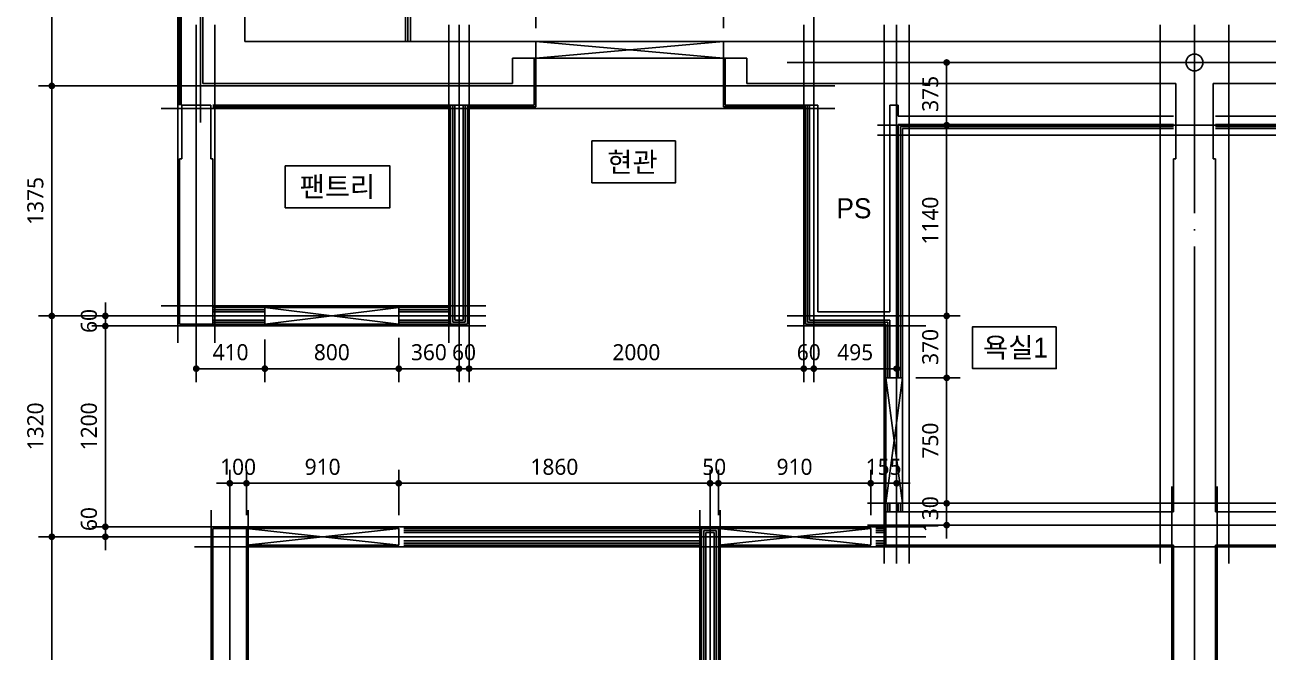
# Model space of a CAD drawing. Header units: millimetres. Extents: x 0 to 92204, y -190080 to 23760.
# Drawn here: x 64890 to 72319, y 9078 to 12827 of the extents above; entities that cross this region are included whole.
import ezdxf
from ezdxf.enums import TextEntityAlignment as Align
from ezdxf.xclip import XClip

# ---------------------------------------------------------------- set-up
doc = ezdxf.new("R2010")
doc.units = ezdxf.units.MM
doc.header["$LTSCALE"] = 100
doc.header["$XCLIPFRAME"] = 0
doc.linetypes.add('AUDIT_D_220706163347-0', pattern=[0])
doc.linetypes.add('CEN', pattern=[62, 60, -1, 0, -1])
doc.layers.get('defpoints').update_dxf_attribs({"color": 139})
for name, color, linetype in [('A-STEEL', 4, 'Continuous'), ('AA-XXXX-DIMS', 7, 'Continuous'), ('CEN_CON', 1, 'CEN'), ('CEN_WALL', 12, 'CEN'), ('CONC', 2, 'Continuous'), ('DIM', 7, 'AUDIT_D_220706163347-0'), ('MC', 135, 'Continuous'), ('ROM', 7, 'AUDIT_D_220706163347-0'), ('WAL_DRY', 7, 'Continuous'), ('실명', 3, 'AUDIT_D_220706163347-0'), ('실명박스', 7, 'AUDIT_D_220706163347-0'), ('창호-open', 4, 'Continuous')]:
    doc.layers.add(name, color=color, linetype=linetype)
doc.layers.add('Defpoint', color=135, linetype='Continuous', plot=False)
doc.styles.add('HAUD01', font='Dotum.ttf')
doc.styles.add('맑은 고딕', font='malgun.ttf')
doc.dimstyles.new('NDIM40-in', dxfattribs={"dimscale": 40, "dimtxt": 2.4, "dimasz": 1, "dimexe": 2, "dimexo": 2, "dimgap": 1.2, "dimtad": 1, "dimdec": 0, "dimrnd": 0.25, "dimzin": 0, "dimdsep": 46, "dimtxsty": '맑은 고딕', "dimblk": 'DOT', "dimcen": 5, "dimclrd": 256, "dimclre": 256, "dimclrt": 3, "dimadec": 0, "dimazin": 0, "dimtfac": 1, "dimtdec": 0, "dimtix": 1, "dimtmove": 2, "dimatfit": 1, "dimldrblk": 'DIMDOT', "dimfxl": 0, "dimtolj": 1, "dimtzin": 0, "dimarcsym": 0})

# ---------------------------------------------------------------- blocks, each defined once
blk = doc.blocks.new('U-76A(확장)')
at = {"layer": 'CEN_CON'}
for p, q in [((5940, 10335), (5940, 6442.1)), ((0, -300), (0, 7025)), ((5965, 5125), (5965, 7025)), ((2435, 6800), (0, 6800)), ((6175, 6660), (2150, 6660)), ((5765, -300), (5765, 4125)), ((0, 4035), (1955, 4035))]:
    blk.add_line(p, q, dxfattribs=at)
at = {"layer": 'CEN_WALL'}
for p, q in [((1780, 7025), (1780, 3805)), ((2275, 5125), (2275, 7025)), ((4395, 5125), (4395, 7025)), ((0, 6425), (1894, 6425)), ((2435, 5285), (1605, 5285)), ((6175, 5285), (4235, 5285)), ((2895, -300), (2895, 4125)), ((5975, 3965), (1605, 3965))]:
    blk.add_line(p, q, dxfattribs=at)
at = {"layer": 'CONC'}
for p, q in [((5925, 8775), (5925, 6675)), ((5675, 8525), (5675, 6925)), ((2815, 6925), (0, 6925)), ((2815, 6925), (2815, 6825)), ((5675, 6925), (3935, 6925)), ((3935, 6925), (3935, 6825)), ((2815, 6825), (2675, 6825)), ((2675, 6825), (2675, 6675)), ((3935, 6825), (4075, 6825)), ((4075, 6825), (4075, 6675)), ((2675, 6675), (112, 6675)), ((112, 6225), (112, 6675)), ((5925, 6675), (4075, 6675)), ((5878, 6225), (5878, 6545)), ((6052, 6545), (5878, 6545)), ((6052, 6225), (6052, 6545)), ((112, 6225), (125, 6225)), ((125, 4115), (125, 6225)), ((5865, 5235), (5865, 6225)), ((5878, 6225), (5865, 6225)), ((6065, 6225), (6052, 6225)), ((6065, 5235), (6065, 6225)), ((6065, 5235), (5865, 5235)), ((125, 4115), (1845, 4115)), ((1845, 4115), (1845, 3915)), ((5665, 1675), (5665, 4015)), ((5665, 4015), (5865, 4015)), ((5865, 1675), (5865, 4015)), ((125, 650), (125, 3915)), ((125, 3915), (1845, 3915))]:
    blk.add_line(p, q, dxfattribs=at)
at = {"layer": 'Defpoint'}
blk.add_circle((0, 6800), 50, dxfattribs=at)
at = {"layer": 'MC'}
for p, q in [((6075, 5125), (6075, 10335)), ((205, 7025), (205, 3805)), ((1705, 7025), (1705, 3805)), ((1855, 7025), (1855, 3805)), ((2335, 5125), (2335, 7025)), ((4335, 5125), (4335, 7025)), ((4455, 5125), (4455, 7025)), ((5855, 5125), (5855, 7025)), ((6175, 6525), (2150, 6525)), ((0, 6365), (1894, 6365)), ((6175, 5345), (4235, 5345)), ((2435, 5225), (1605, 5225)), ((6175, 5225), (4235, 5225)), ((135, -300), (135, 4265)), ((0, 4165), (1955, 4165)), ((2835, -300), (2835, 4125)), ((2955, -300), (2955, 4125)), ((5655, -300), (5655, 4125)), ((5875, -300), (5875, 4125)), ((5975, 4025), (1605, 4025)), ((5975, 3905), (0, 3905))]:
    blk.add_line(p, q, dxfattribs=at)
at = {"layer": 'WAL_DRY'}
for p, q in [((6055, 9665), (6055, 6545)), ((6065, 9655), (6065, 6545)), ((2805, 6545), (2805, 6825)), ((2815, 6535), (2815, 6825)), ((3935, 6535), (3935, 6825)), ((3945, 6545), (3945, 6825)), ((1770, 6545), (1770, 6480)), ((1820, 6545), (1770, 6545)), ((1820, 6545), (1820, 5310)), ((2250, 5310), (2250, 6545)), ((2325, 6545), (2250, 6545)), ((2300, 5260), (2300, 6545)), ((2312.5, 5247.5), (2312.5, 6545)), ((2325, 5235), (2325, 6545)), ((2805, 6545), (2325, 6545)), ((5865, 6545), (3945, 6545)), ((4345, 5235), (4345, 6545)), ((4357.5, 5247.5), (4357.5, 6545)), ((4370, 5260), (4370, 6545)), ((4420, 5260), (4420, 6545)), ((4432.5, 5247.5), (4432.5, 6545)), ((4445, 5235), (4445, 6545)), ((125, 6480), (1770, 6480)), ((2815, 6535), (2325, 6535)), ((4345, 6535), (3935, 6535)), ((5865, 6535), (4445, 6535)), ((125, 6430), (1770, 6430)), ((125, 6417.5), (1757.5, 6417.5)), ((125, 6405), (1745, 6405)), ((1745, 6405), (1745, 4915)), ((1757.5, 6417.5), (1757.5, 4915)), ((1770, 6430), (1770, 4915)), ((2250, 5310), (1820, 5310)), ((4755, 5335), (4445, 5335)), ((4755, 5322.5), (4445, 5322.5)), ((4755, 5310), (4445, 5310)), ((5865, 5335), (5555, 5335)), ((5865, 5322.5), (5555, 5322.5)), ((5865, 5310), (5555, 5310)), ((1820, 5260), (1820, 4915)), ((2300, 5260), (1820, 5260)), ((1832.5, 5247.5), (1832.5, 4915)), ((2312.5, 5247.5), (1832.5, 5247.5)), ((1845, 5235), (1845, 4915)), ((2325, 5235), (1845, 5235)), ((4445, 5235), (4345, 5235)), ((4432.5, 5247.5), (4357.5, 5247.5)), ((4420, 5260), (4370, 5260)), ((4755, 5260), (4445, 5260)), ((4755, 5247.5), (4445, 5247.5)), ((4755, 5235), (4445, 5235)), ((5865, 5260), (5555, 5260)), ((5865, 5247.5), (5555, 5247.5)), ((5865, 5235), (5555, 5235)), ((1745, 4165), (1745, 4115)), ((1757.5, 4165), (1757.5, 4115)), ((1770, 4165), (1770, 4115)), ((1820, 4165), (1820, 4115)), ((1832.5, 4165), (1832.5, 4115)), ((1845, 4165), (1845, 4115)), ((1905, 4015), (1845, 4015)), ((2845, 380), (2845, 4015)), ((2945, 4015), (2845, 4015)), ((4725, 4015), (2945, 4015)), ((2945, 380), (2945, 4015)), ((1905, 4002.5), (1845, 4002.5)), ((1905, 3990), (1845, 3990)), ((1905, 3940), (1845, 3940)), ((2857.5, 380), (2857.5, 4002.5)), ((2932.5, 4002.5), (2857.5, 4002.5)), ((2870, 380), (2870, 3990)), ((2920, 3990), (2870, 3990)), ((2920, 380), (2920, 3990)), ((2932.5, 380), (2932.5, 4002.5)), ((4725, 4002.5), (2945, 4002.5)), ((4725, 3990), (2945, 3990)), ((4725, 3940), (2945, 3940)), ((1905, 3927.5), (1845, 3927.5)), ((1905, 3915), (1845, 3915)), ((4725, 3927.5), (2945, 3927.5)), ((4725, 3915), (2945, 3915))]:
    blk.add_line(p, q, dxfattribs=at)
blk = doc.blocks.new('U-76A(확장)1')
at = {"layer": 'CEN_CON'}
for p, q in [((0, -300), (0, 7025)), ((2435, 6800), (0, 6800)), ((0, 4035), (1955, 4035))]:
    blk.add_line(p, q, dxfattribs=at)
at = {"layer": 'CEN_WALL'}
blk.add_line((0, 6425), (1894, 6425), dxfattribs=at)
at = {"layer": 'CONC'}
for p, q in [((2815, 6925), (0, 6925)), ((2675, 6675), (112, 6675)), ((112, 6225), (112, 6675)), ((112, 6225), (125, 6225)), ((125, 4115), (125, 6225)), ((125, 4115), (1845, 4115)), ((125, 650), (125, 3915)), ((125, 3915), (1845, 3915))]:
    blk.add_line(p, q, dxfattribs=at)
at = {"layer": 'Defpoint'}
blk.add_circle((0, 6800), 50, dxfattribs=at)
at = {"layer": 'MC'}
for p, q in [((205, 7025), (205, 3805)), ((0, 6365), (1894, 6365)), ((135, -300), (135, 4265)), ((0, 4165), (1955, 4165)), ((5975, 3905), (0, 3905))]:
    blk.add_line(p, q, dxfattribs=at)
at = {"layer": 'WAL_DRY'}
for p, q in [((125, 6480), (1770, 6480)), ((125, 6430), (1770, 6430)), ((125, 6417.5), (1757.5, 6417.5)), ((125, 6405), (1745, 6405))]:
    blk.add_line(p, q, dxfattribs=at)
blk = doc.blocks.new('CO-102-MF', base_point=(243441.5, -43595.4))
at = {"layer": 'A-STEEL'}
for p, q in [((244476.5, -43595.4), (244476.5, -41995.4)), ((244506.5, -43595.4), (244506.5, -41995.4))]:
    blk.add_line(p, q, dxfattribs=at)
at = {"layer": 'CEN_CON'}
blk.add_line((244491.5, -43595.4), (244491.5, -41965.4), dxfattribs=at)
blk = doc.blocks.new('_Dot')
at = {"color": 0, "linetype": 'ByBlock', "lineweight": -2}
blk.add_line((-0.5, 0), (-1, 0), dxfattribs=at)
at = {"color": 0, "linetype": 'ByBlock', "const_width": 0.5}
blk.add_lwpolyline([(-0.25, 0, 1), (0.25, 0, 1)], format="xyb", close=True, dxfattribs=at)
blk = doc.blocks.new('*D181')
at = {"layer": 'defpoints', "color": 0, "transparency": 16777216}
for p in [(66214, 10086.9), (66114, 9817.1), (66214, 9817.1)]:
    blk.add_point(p, dxfattribs=at)
at = {"layer": 'DIM', "lineweight": -2, "transparency": 16777216}
for p, q in [((66114, 9897.1), (66114, 10166.9)), ((66214, 9897.1), (66214, 10166.9)), ((66074, 10086.9), (66034, 10086.9)), ((66114, 10086.9), (66214, 10086.9)), ((66254, 10086.9), (66294, 10086.9))]:
    blk.add_line(p, q, dxfattribs=at)
at = {"layer": 'DIM', "lineweight": -2, "transparency": 16777216, "xscale": 40, "yscale": 40, "zscale": 40}
blk.add_blockref('_Dot', (66114, 10086.9), dxfattribs=at)
at = {"layer": 'DIM', "lineweight": -2, "transparency": 16777216, "xscale": 40, "yscale": 40, "zscale": 40, "rotation": 180}
blk.add_blockref('_Dot', (66214, 10086.9), dxfattribs=at)
at = {"layer": 'DIM', "color": 3, "transparency": 16777216, "insert": (66164, 10184.8), "char_height": 96, "attachment_point": 5, "style": '맑은 고딕'}
blk.add_mtext('\\A1;100', dxfattribs=at)
blk = doc.blocks.new('DIMDOT')
at = {"layer": 'AA-XXXX-DIMS'}
for p, q in [((-1.5, 0), (1.5, 0)), ((0, -1.5), (0, 1.5))]:
    blk.add_line(p, q, dxfattribs=at)
for radius in [0.5, 0.25]:
    blk.add_circle((0, 0), radius, dxfattribs=at)
blk = doc.blocks.new('*D182')
at = {"layer": 'defpoints', "color": 0, "transparency": 16777216}
for p in [(67124, 10086.9), (66214, 9817.1), (67124, 9817.1)]:
    blk.add_point(p, dxfattribs=at)
at = {"layer": 'DIM', "lineweight": -2, "transparency": 16777216}
for p, q in [((66214, 9897.1), (66214, 10166.9)), ((67124, 9897.1), (67124, 10166.9)), ((66254, 10086.9), (67084, 10086.9))]:
    blk.add_line(p, q, dxfattribs=at)
at = {"layer": 'DIM', "lineweight": -2, "transparency": 16777216, "xscale": 40, "yscale": 40, "zscale": 40, "rotation": 180}
blk.add_blockref('_Dot', (66214, 10086.9), dxfattribs=at)
at = {"layer": 'DIM', "lineweight": -2, "transparency": 16777216, "xscale": 40, "yscale": 40, "zscale": 40}
blk.add_blockref('_Dot', (67124, 10086.9), dxfattribs=at)
at = {"layer": 'DIM', "color": 3, "transparency": 16777216, "insert": (66669, 10184.8), "char_height": 96, "attachment_point": 5, "style": '맑은 고딕'}
blk.add_mtext('\\A1;910', dxfattribs=at)
blk = doc.blocks.new('*D183')
at = {"layer": 'defpoints', "color": 0, "transparency": 16777216}
for p in [(68984, 10086.9), (67124, 9817.1), (68984, 9817.1)]:
    blk.add_point(p, dxfattribs=at)
at = {"layer": 'DIM', "lineweight": -2, "transparency": 16777216}
for p, q in [((67124, 9897.1), (67124, 10166.9)), ((68984, 9897.1), (68984, 10166.9)), ((67164, 10086.9), (68944, 10086.9))]:
    blk.add_line(p, q, dxfattribs=at)
at = {"layer": 'DIM', "lineweight": -2, "transparency": 16777216, "xscale": 40, "yscale": 40, "zscale": 40, "rotation": 180}
blk.add_blockref('_Dot', (67124, 10086.9), dxfattribs=at)
at = {"layer": 'DIM', "lineweight": -2, "transparency": 16777216, "xscale": 40, "yscale": 40, "zscale": 40}
blk.add_blockref('_Dot', (68984, 10086.9), dxfattribs=at)
at = {"layer": 'DIM', "color": 3, "transparency": 16777216, "insert": (68054, 10184.8), "char_height": 96, "attachment_point": 5, "style": '맑은 고딕'}
blk.add_mtext('\\A1;1860', dxfattribs=at)
blk = doc.blocks.new('*D184')
at = {"layer": 'defpoints', "color": 0, "transparency": 16777216}
for p in [(69034, 10086.9), (68984, 9817.1), (69034, 9817.1)]:
    blk.add_point(p, dxfattribs=at)
at = {"layer": 'DIM', "lineweight": -2, "transparency": 16777216}
for p, q in [((68984, 9897.1), (68984, 10166.9)), ((69034, 9897.1), (69034, 10166.9)), ((68944, 10086.9), (68904, 10086.9)), ((68984, 10086.9), (69034, 10086.9)), ((69074, 10086.9), (69114, 10086.9))]:
    blk.add_line(p, q, dxfattribs=at)
at = {"layer": 'DIM', "lineweight": -2, "transparency": 16777216, "xscale": 40, "yscale": 40, "zscale": 40}
blk.add_blockref('_Dot', (68984, 10086.9), dxfattribs=at)
at = {"layer": 'DIM', "lineweight": -2, "transparency": 16777216, "xscale": 40, "yscale": 40, "zscale": 40, "rotation": 180}
blk.add_blockref('_Dot', (69034, 10086.9), dxfattribs=at)
at = {"layer": 'DIM', "color": 3, "transparency": 16777216, "insert": (69009, 10184.5), "char_height": 96, "attachment_point": 5, "style": '맑은 고딕'}
blk.add_mtext('\\A1;50', dxfattribs=at)
blk = doc.blocks.new('*D185')
at = {"layer": 'defpoints', "color": 0, "transparency": 16777216}
for p in [(69944, 10086.9), (69034, 9817.1), (69944, 9817.1)]:
    blk.add_point(p, dxfattribs=at)
at = {"layer": 'DIM', "lineweight": -2, "transparency": 16777216}
for p, q in [((69034, 9897.1), (69034, 10166.9)), ((69944, 9897.1), (69944, 10166.9)), ((69074, 10086.9), (69904, 10086.9))]:
    blk.add_line(p, q, dxfattribs=at)
at = {"layer": 'DIM', "lineweight": -2, "transparency": 16777216, "xscale": 40, "yscale": 40, "zscale": 40, "rotation": 180}
blk.add_blockref('_Dot', (69034, 10086.9), dxfattribs=at)
at = {"layer": 'DIM', "lineweight": -2, "transparency": 16777216, "xscale": 40, "yscale": 40, "zscale": 40}
blk.add_blockref('_Dot', (69944, 10086.9), dxfattribs=at)
at = {"layer": 'DIM', "color": 3, "transparency": 16777216, "insert": (69489, 10184.8), "char_height": 96, "attachment_point": 5, "style": '맑은 고딕'}
blk.add_mtext('\\A1;910', dxfattribs=at)
blk = doc.blocks.new('*D186')
at = {"layer": 'defpoints', "color": 0, "transparency": 16777216}
for p in [(70099, 10086.9), (69944, 9817.1), (70099, 9817.1)]:
    blk.add_point(p, dxfattribs=at)
at = {"layer": 'DIM', "lineweight": -2, "transparency": 16777216}
for p, q in [((69944, 9897.1), (69944, 10166.9)), ((70099, 9897.1), (70099, 10166.9)), ((69904, 10086.9), (69864, 10086.9)), ((69944, 10086.9), (70099, 10086.9)), ((70139, 10086.9), (70179, 10086.9))]:
    blk.add_line(p, q, dxfattribs=at)
at = {"layer": 'DIM', "lineweight": -2, "transparency": 16777216, "xscale": 40, "yscale": 40, "zscale": 40}
blk.add_blockref('_Dot', (69944, 10086.9), dxfattribs=at)
at = {"layer": 'DIM', "lineweight": -2, "transparency": 16777216, "xscale": 40, "yscale": 40, "zscale": 40, "rotation": 180}
blk.add_blockref('_Dot', (70099, 10086.9), dxfattribs=at)
at = {"layer": 'DIM', "color": 3, "transparency": 16777216, "insert": (70021.5, 10184.8), "char_height": 96, "attachment_point": 5, "style": '맑은 고딕'}
blk.add_mtext('\\A1;155', dxfattribs=at)
blk = doc.blocks.new('*D187')
at = {"layer": 'defpoints', "color": 0, "transparency": 16777216}
for p in [(65914, 11027.1), (66324, 11027.1), (66324, 10772)]:
    blk.add_point(p, dxfattribs=at)
at = {"layer": 'DIM', "lineweight": -2, "transparency": 16777216}
for p, q in [((65914, 10947.1), (65914, 10692)), ((66324, 10947.1), (66324, 10692)), ((65954, 10772), (66284, 10772))]:
    blk.add_line(p, q, dxfattribs=at)
at = {"layer": 'DIM', "lineweight": -2, "transparency": 16777216, "xscale": 40, "yscale": 40, "zscale": 40, "rotation": 180}
blk.add_blockref('_Dot', (65914, 10772), dxfattribs=at)
at = {"layer": 'DIM', "lineweight": -2, "transparency": 16777216, "xscale": 40, "yscale": 40, "zscale": 40}
blk.add_blockref('_Dot', (66324, 10772), dxfattribs=at)
at = {"layer": 'DIM', "color": 3, "transparency": 16777216, "insert": (66119, 10869.8), "char_height": 96, "attachment_point": 5, "style": '맑은 고딕'}
blk.add_mtext('\\A1;410', dxfattribs=at)
blk = doc.blocks.new('*D188')
at = {"layer": 'defpoints', "color": 0, "transparency": 16777216}
for p in [(66324, 11027.1), (67124, 11037.1), (67124, 10772)]:
    blk.add_point(p, dxfattribs=at)
at = {"layer": 'DIM', "lineweight": -2, "transparency": 16777216}
for p, q in [((66324, 10947.1), (66324, 10692)), ((67124, 10957.1), (67124, 10692)), ((66364, 10772), (67084, 10772))]:
    blk.add_line(p, q, dxfattribs=at)
at = {"layer": 'DIM', "lineweight": -2, "transparency": 16777216, "xscale": 40, "yscale": 40, "zscale": 40, "rotation": 180}
blk.add_blockref('_Dot', (66324, 10772), dxfattribs=at)
at = {"layer": 'DIM', "lineweight": -2, "transparency": 16777216, "xscale": 40, "yscale": 40, "zscale": 40}
blk.add_blockref('_Dot', (67124, 10772), dxfattribs=at)
at = {"layer": 'DIM', "color": 3, "transparency": 16777216, "insert": (66724, 10869.6), "char_height": 96, "attachment_point": 5, "style": '맑은 고딕'}
blk.add_mtext('\\A1;800', dxfattribs=at)
blk = doc.blocks.new('*D189')
at = {"layer": 'defpoints', "color": 0, "transparency": 16777216}
for p in [(67124, 11037.1), (67484, 11027.1), (67484, 10772)]:
    blk.add_point(p, dxfattribs=at)
at = {"layer": 'DIM', "lineweight": -2, "transparency": 16777216}
for p, q in [((67124, 10957.1), (67124, 10692)), ((67484, 10947.1), (67484, 10692)), ((67164, 10772), (67444, 10772))]:
    blk.add_line(p, q, dxfattribs=at)
at = {"layer": 'DIM', "lineweight": -2, "transparency": 16777216, "xscale": 40, "yscale": 40, "zscale": 40, "rotation": 180}
blk.add_blockref('_Dot', (67124, 10772), dxfattribs=at)
at = {"layer": 'DIM', "lineweight": -2, "transparency": 16777216, "xscale": 40, "yscale": 40, "zscale": 40}
blk.add_blockref('_Dot', (67484, 10772), dxfattribs=at)
at = {"layer": 'DIM', "color": 3, "transparency": 16777216, "insert": (67304, 10869.6), "char_height": 96, "attachment_point": 5, "style": '맑은 고딕'}
blk.add_mtext('\\A1;360', dxfattribs=at)
blk = doc.blocks.new('*D190')
at = {"layer": 'defpoints', "color": 0, "transparency": 16777216}
for p in [(67484, 11027.1), (67544, 11027.1), (67544, 10772)]:
    blk.add_point(p, dxfattribs=at)
at = {"layer": 'DIM', "lineweight": -2, "transparency": 16777216}
for p, q in [((67484, 10947.1), (67484, 10692)), ((67544, 10947.1), (67544, 10692)), ((67444, 10772), (67404, 10772)), ((67484, 10772), (67544, 10772)), ((67584, 10772), (67624, 10772))]:
    blk.add_line(p, q, dxfattribs=at)
at = {"layer": 'DIM', "lineweight": -2, "transparency": 16777216, "xscale": 40, "yscale": 40, "zscale": 40}
blk.add_blockref('_Dot', (67484, 10772), dxfattribs=at)
at = {"layer": 'DIM', "lineweight": -2, "transparency": 16777216, "xscale": 40, "yscale": 40, "zscale": 40, "rotation": 180}
blk.add_blockref('_Dot', (67544, 10772), dxfattribs=at)
at = {"layer": 'DIM', "color": 3, "transparency": 16777216, "insert": (67514, 10869.6), "char_height": 96, "attachment_point": 5, "style": '맑은 고딕'}
blk.add_mtext('\\A1;60', dxfattribs=at)
blk = doc.blocks.new('*D191')
at = {"layer": 'defpoints', "color": 0, "transparency": 16777216}
for p in [(67544, 11027.1), (69544, 11027.1), (69544, 10772)]:
    blk.add_point(p, dxfattribs=at)
at = {"layer": 'DIM', "lineweight": -2, "transparency": 16777216}
for p, q in [((67544, 10947.1), (67544, 10692)), ((69544, 10947.1), (69544, 10692)), ((67584, 10772), (69504, 10772))]:
    blk.add_line(p, q, dxfattribs=at)
at = {"layer": 'DIM', "lineweight": -2, "transparency": 16777216, "xscale": 40, "yscale": 40, "zscale": 40, "rotation": 180}
blk.add_blockref('_Dot', (67544, 10772), dxfattribs=at)
at = {"layer": 'DIM', "lineweight": -2, "transparency": 16777216, "xscale": 40, "yscale": 40, "zscale": 40}
blk.add_blockref('_Dot', (69544, 10772), dxfattribs=at)
at = {"layer": 'DIM', "color": 3, "transparency": 16777216, "insert": (68544, 10869.6), "char_height": 96, "attachment_point": 5, "style": '맑은 고딕'}
blk.add_mtext('\\A1;2000', dxfattribs=at)
blk = doc.blocks.new('*D192')
at = {"layer": 'defpoints', "color": 0, "transparency": 16777216}
for p in [(69544, 11027.1), (69604, 11027.1), (69604, 10772)]:
    blk.add_point(p, dxfattribs=at)
at = {"layer": 'DIM', "lineweight": -2, "transparency": 16777216}
for p, q in [((69544, 10947.1), (69544, 10692)), ((69604, 10947.1), (69604, 10692)), ((69504, 10772), (69464, 10772)), ((69544, 10772), (69604, 10772)), ((69644, 10772), (69684, 10772))]:
    blk.add_line(p, q, dxfattribs=at)
at = {"layer": 'DIM', "lineweight": -2, "transparency": 16777216, "xscale": 40, "yscale": 40, "zscale": 40}
blk.add_blockref('_Dot', (69544, 10772), dxfattribs=at)
at = {"layer": 'DIM', "lineweight": -2, "transparency": 16777216, "xscale": 40, "yscale": 40, "zscale": 40, "rotation": 180}
blk.add_blockref('_Dot', (69604, 10772), dxfattribs=at)
at = {"layer": 'DIM', "color": 3, "transparency": 16777216, "insert": (69574, 10869.6), "char_height": 96, "attachment_point": 5, "style": '맑은 고딕'}
blk.add_mtext('\\A1;60', dxfattribs=at)
blk = doc.blocks.new('*D193')
at = {"layer": 'defpoints', "color": 0, "transparency": 16777216}
for p in [(69604, 11027.1), (70099, 11027.1), (70099, 10772)]:
    blk.add_point(p, dxfattribs=at)
at = {"layer": 'DIM', "lineweight": -2, "transparency": 16777216}
for p, q in [((69604, 10947.1), (69604, 10692)), ((70099, 10947.1), (70099, 10692)), ((69644, 10772), (70059, 10772))]:
    blk.add_line(p, q, dxfattribs=at)
at = {"layer": 'DIM', "lineweight": -2, "transparency": 16777216, "xscale": 40, "yscale": 40, "zscale": 40, "rotation": 180}
blk.add_blockref('_Dot', (69604, 10772), dxfattribs=at)
at = {"layer": 'DIM', "lineweight": -2, "transparency": 16777216, "xscale": 40, "yscale": 40, "zscale": 40}
blk.add_blockref('_Dot', (70099, 10772), dxfattribs=at)
at = {"layer": 'DIM', "color": 3, "transparency": 16777216, "insert": (69851.5, 10869.6), "char_height": 96, "attachment_point": 5, "style": '맑은 고딕'}
blk.add_mtext('\\A1;495', dxfattribs=at)
blk = doc.blocks.new('*D194')
at = {"layer": 'defpoints', "color": 0, "transparency": 16777216}
for p in [(67944, 12988.6), (67179, 12727.1), (67944, 12727.1)]:
    blk.add_point(p, dxfattribs=at)
at = {"layer": 'DIM', "lineweight": -2, "transparency": 16777216}
for p, q in [((67179, 12807.1), (67179, 13068.6)), ((67944, 12807.1), (67944, 13068.6)), ((67219, 12988.6), (67904, 12988.6))]:
    blk.add_line(p, q, dxfattribs=at)
at = {"layer": 'DIM', "lineweight": -2, "transparency": 16777216, "xscale": 40, "yscale": 40, "zscale": 40, "rotation": 180}
blk.add_blockref('_Dot', (67179, 12988.6), dxfattribs=at)
at = {"layer": 'DIM', "lineweight": -2, "transparency": 16777216, "xscale": 40, "yscale": 40, "zscale": 40}
blk.add_blockref('_Dot', (67944, 12988.6), dxfattribs=at)
at = {"layer": 'DIM', "color": 3, "transparency": 16777216, "insert": (67561.5, 13086.2), "char_height": 96, "attachment_point": 5, "style": '맑은 고딕'}
blk.add_mtext('\\A1;765', dxfattribs=at)
blk = doc.blocks.new('*D195')
at = {"layer": 'defpoints', "color": 0, "transparency": 16777216}
for p in [(69064, 12988.6), (67944, 12727.1), (69064, 12727.1)]:
    blk.add_point(p, dxfattribs=at)
at = {"layer": 'DIM', "lineweight": -2, "transparency": 16777216}
for p, q in [((67944, 12807.1), (67944, 13068.6)), ((69064, 12807.1), (69064, 13068.6)), ((67984, 12988.6), (69024, 12988.6))]:
    blk.add_line(p, q, dxfattribs=at)
at = {"layer": 'DIM', "lineweight": -2, "transparency": 16777216, "xscale": 40, "yscale": 40, "zscale": 40, "rotation": 180}
blk.add_blockref('_Dot', (67944, 12988.6), dxfattribs=at)
at = {"layer": 'DIM', "lineweight": -2, "transparency": 16777216, "xscale": 40, "yscale": 40, "zscale": 40}
blk.add_blockref('_Dot', (69064, 12988.6), dxfattribs=at)
at = {"layer": 'DIM', "color": 3, "transparency": 16777216, "insert": (68504, 13086.5), "char_height": 96, "attachment_point": 5, "style": '맑은 고딕'}
blk.add_mtext('\\A1;1120', dxfattribs=at)
blk = doc.blocks.new('*D196')
at = {"layer": 'defpoints', "color": 0, "transparency": 16777216}
for p in [(69604, 12988.6), (69064, 12727.1), (69604, 12727.1)]:
    blk.add_point(p, dxfattribs=at)
at = {"layer": 'DIM', "lineweight": -2, "transparency": 16777216}
for p, q in [((69064, 12807.1), (69064, 13068.6)), ((69604, 12807.1), (69604, 13068.6)), ((69104, 12988.6), (69564, 12988.6))]:
    blk.add_line(p, q, dxfattribs=at)
at = {"layer": 'DIM', "lineweight": -2, "transparency": 16777216, "xscale": 40, "yscale": 40, "zscale": 40, "rotation": 180}
blk.add_blockref('_Dot', (69064, 12988.6), dxfattribs=at)
at = {"layer": 'DIM', "lineweight": -2, "transparency": 16777216, "xscale": 40, "yscale": 40, "zscale": 40}
blk.add_blockref('_Dot', (69604, 12988.6), dxfattribs=at)
at = {"layer": 'DIM', "color": 3, "transparency": 16777216, "insert": (69334, 13086.2), "char_height": 96, "attachment_point": 5, "style": '맑은 고딕'}
blk.add_mtext('\\A1;540', dxfattribs=at)
blk = doc.blocks.new('*D128')
at = {"layer": 'defpoints', "color": 0, "transparency": 16777216}
for p in [(65370.7, 9827.1), (66004, 9827.1), (66004, 9767.1)]:
    blk.add_point(p, dxfattribs=at)
at = {"layer": 'DIM', "lineweight": -2, "transparency": 16777216}
for p, q in [((65370.7, 9867.1), (65370.7, 9907.1)), ((65924, 9827.1), (65290.7, 9827.1)), ((65370.7, 9767.1), (65370.7, 9827.1)), ((65924, 9767.1), (65290.7, 9767.1)), ((65370.7, 9727.1), (65370.7, 9687.1))]:
    blk.add_line(p, q, dxfattribs=at)
at = {"layer": 'DIM', "lineweight": -2, "transparency": 16777216, "xscale": 40, "yscale": 40, "zscale": 40}
for p, rotation in [((65370.7, 9827.1), 270), ((65370.7, 9767.1), 90)]:
    blk.add_blockref('_Dot', p, dxfattribs=dict(at, rotation=rotation))
at = {"layer": 'DIM', "color": 3, "transparency": 16777216, "insert": (65273.1, 9873), "char_height": 96, "attachment_point": 5, "rotation": 90, "style": '맑은 고딕'}
blk.add_mtext('\\A1;60', dxfattribs=at)
blk = doc.blocks.new('*D129')
at = {"layer": 'defpoints', "color": 0, "transparency": 16777216}
for p in [(65370.7, 11027.1), (66004, 11027.1), (66004, 9827.1)]:
    blk.add_point(p, dxfattribs=at)
at = {"layer": 'DIM', "lineweight": -2, "transparency": 16777216}
for p, q in [((65924, 11027.1), (65290.7, 11027.1)), ((65370.7, 9867.1), (65370.7, 10987.1)), ((65924, 9827.1), (65290.7, 9827.1))]:
    blk.add_line(p, q, dxfattribs=at)
at = {"layer": 'DIM', "lineweight": -2, "transparency": 16777216, "xscale": 40, "yscale": 40, "zscale": 40}
for p, rotation in [((65370.7, 11027.1), 90), ((65370.7, 9827.1), 270)]:
    blk.add_blockref('_Dot', p, dxfattribs=dict(at, rotation=rotation))
at = {"layer": 'DIM', "color": 3, "transparency": 16777216, "insert": (65272.8, 10427.1), "char_height": 96, "attachment_point": 5, "rotation": 90, "style": '맑은 고딕'}
blk.add_mtext('\\A1;1200', dxfattribs=at)
blk = doc.blocks.new('*D130')
at = {"layer": 'defpoints', "color": 0, "transparency": 16777216}
for p in [(65370.7, 11087.1), (66004, 11087.1), (66004, 11027.1)]:
    blk.add_point(p, dxfattribs=at)
at = {"layer": 'DIM', "lineweight": -2, "transparency": 16777216}
for p, q in [((65370.7, 11127.1), (65370.7, 11167.1)), ((65924, 11087.1), (65290.7, 11087.1)), ((65370.7, 11027.1), (65370.7, 11087.1)), ((65924, 11027.1), (65290.7, 11027.1)), ((65370.7, 10987.1), (65370.7, 10947.1))]:
    blk.add_line(p, q, dxfattribs=at)
at = {"layer": 'DIM', "lineweight": -2, "transparency": 16777216, "xscale": 40, "yscale": 40, "zscale": 40}
for p, rotation in [((65370.7, 11087.1), 270), ((65370.7, 11027.1), 90)]:
    blk.add_blockref('_Dot', p, dxfattribs=dict(at, rotation=rotation))
at = {"layer": 'DIM', "color": 3, "transparency": 16777216, "insert": (65273.1, 11057.1), "char_height": 96, "attachment_point": 5, "rotation": 90, "style": '맑은 고딕'}
blk.add_mtext('\\A1;60', dxfattribs=at)
blk = doc.blocks.new('*D131')
at = {"layer": 'defpoints', "color": 0, "transparency": 16777216}
for p in [(65050.7, 12462.1), (66004, 12462.1), (66004, 11087.1)]:
    blk.add_point(p, dxfattribs=at)
at = {"layer": 'DIM', "lineweight": -2, "transparency": 16777216}
for p, q in [((65924, 12462.1), (64970.7, 12462.1)), ((65050.7, 11127.1), (65050.7, 12422.1)), ((65924, 11087.1), (64970.7, 11087.1))]:
    blk.add_line(p, q, dxfattribs=at)
at = {"layer": 'DIM', "lineweight": -2, "transparency": 16777216, "xscale": 40, "yscale": 40, "zscale": 40}
for p, rotation in [((65050.7, 12462.1), 90), ((65050.7, 11087.1), 270)]:
    blk.add_blockref('_Dot', p, dxfattribs=dict(at, rotation=rotation))
at = {"layer": 'DIM', "color": 3, "transparency": 16777216, "insert": (64952.8, 11774.6), "char_height": 96, "attachment_point": 5, "rotation": 90, "style": '맑은 고딕'}
blk.add_mtext('\\A1;1375', dxfattribs=at)
blk = doc.blocks.new('*D133')
at = {"layer": 'defpoints', "color": 0, "transparency": 16777216}
for p in [(65050.7, 9767.1), (66004, 9767.1), (66004, 7302.1)]:
    blk.add_point(p, dxfattribs=at)
at = {"layer": 'DIM', "lineweight": -2, "transparency": 16777216}
for p, q in [((65924, 9767.1), (64970.7, 9767.1)), ((65050.7, 7342.1), (65050.7, 9727.1)), ((65924, 7302.1), (64970.7, 7302.1))]:
    blk.add_line(p, q, dxfattribs=at)
at = {"layer": 'DIM', "lineweight": -2, "transparency": 16777216, "xscale": 40, "yscale": 40, "zscale": 40}
for p, rotation in [((65050.7, 9767.1), 90), ((65050.7, 7302.1), 270)]:
    blk.add_blockref('_Dot', p, dxfattribs=dict(at, rotation=rotation))
at = {"layer": 'DIM', "color": 3, "transparency": 16777216, "insert": (64953.1, 8534.6), "char_height": 96, "attachment_point": 5, "rotation": 90, "style": '맑은 고딕'}
blk.add_mtext('\\A1;2465', dxfattribs=at)
blk = doc.blocks.new('*D134')
at = {"layer": 'defpoints', "color": 0, "transparency": 16777216}
for p in [(65050.7, 11087.1), (66004, 11087.1), (66004, 9767.1)]:
    blk.add_point(p, dxfattribs=at)
at = {"layer": 'DIM', "lineweight": -2, "transparency": 16777216}
for p, q in [((65924, 11087.1), (64970.7, 11087.1)), ((65050.7, 9807.1), (65050.7, 11047.1)), ((65924, 9767.1), (64970.7, 9767.1))]:
    blk.add_line(p, q, dxfattribs=at)
at = {"layer": 'DIM', "lineweight": -2, "transparency": 16777216, "xscale": 40, "yscale": 40, "zscale": 40}
for p, rotation in [((65050.7, 11087.1), 90), ((65050.7, 9767.1), 270)]:
    blk.add_blockref('_Dot', p, dxfattribs=dict(at, rotation=rotation))
at = {"layer": 'DIM', "color": 3, "transparency": 16777216, "insert": (64952.8, 10427.1), "char_height": 96, "attachment_point": 5, "rotation": 90, "style": '맑은 고딕'}
blk.add_mtext('\\A1;1320', dxfattribs=at)
blk = doc.blocks.new('*D135')
at = {"layer": 'defpoints', "color": 0, "transparency": 16777216}
for p in [(70134, 9967.1), (70398, 9967.1), (70134, 9837.1)]:
    blk.add_point(p, dxfattribs=at)
at = {"layer": 'DIM', "lineweight": -2, "transparency": 16777216}
for p, q in [((70398, 10007.1), (70398, 10047.1)), ((70214, 9967.1), (70478, 9967.1)), ((70398, 9837.1), (70398, 9967.1)), ((70214, 9837.1), (70478, 9837.1)), ((70398, 9797.1), (70398, 9757.1))]:
    blk.add_line(p, q, dxfattribs=at)
at = {"layer": 'DIM', "lineweight": -2, "transparency": 16777216, "xscale": 40, "yscale": 40, "zscale": 40}
for p, rotation in [((70398, 9967.1), 270), ((70398, 9837.1), 90)]:
    blk.add_blockref('_Dot', p, dxfattribs=dict(at, rotation=rotation))
at = {"layer": 'DIM', "color": 3, "transparency": 16777216, "insert": (70300.2, 9902.1), "char_height": 96, "attachment_point": 5, "rotation": 90, "style": '맑은 고딕'}
blk.add_mtext('\\A1;130', dxfattribs=at)
blk = doc.blocks.new('*D136')
at = {"layer": 'defpoints', "color": 0, "transparency": 16777216}
for p in [(70134, 10717.1), (70398, 10717.1), (70134, 9967.1)]:
    blk.add_point(p, dxfattribs=at)
at = {"layer": 'DIM', "lineweight": -2, "transparency": 16777216}
for p, q in [((70214, 10717.1), (70478, 10717.1)), ((70398, 10007.1), (70398, 10677.1)), ((70214, 9967.1), (70478, 9967.1))]:
    blk.add_line(p, q, dxfattribs=at)
at = {"layer": 'DIM', "lineweight": -2, "transparency": 16777216, "xscale": 40, "yscale": 40, "zscale": 40}
for p, rotation in [((70398, 10717.1), 90), ((70398, 9967.1), 270)]:
    blk.add_blockref('_Dot', p, dxfattribs=dict(at, rotation=rotation))
at = {"layer": 'DIM', "color": 3, "transparency": 16777216, "insert": (70300.4, 10342.1), "char_height": 96, "attachment_point": 5, "rotation": 90, "style": '맑은 고딕'}
blk.add_mtext('\\A1;750', dxfattribs=at)
blk = doc.blocks.new('*D137')
at = {"layer": 'defpoints', "color": 0, "transparency": 16777216}
for p in [(70134, 11087.1), (70398, 11087.1), (70134, 10717.1)]:
    blk.add_point(p, dxfattribs=at)
at = {"layer": 'DIM', "lineweight": -2, "transparency": 16777216}
for p, q in [((70214, 11087.1), (70478, 11087.1)), ((70398, 10757.1), (70398, 11047.1)), ((70214, 10717.1), (70478, 10717.1))]:
    blk.add_line(p, q, dxfattribs=at)
at = {"layer": 'DIM', "lineweight": -2, "transparency": 16777216, "xscale": 40, "yscale": 40, "zscale": 40}
for p, rotation in [((70398, 11087.1), 90), ((70398, 10717.1), 270)]:
    blk.add_blockref('_Dot', p, dxfattribs=dict(at, rotation=rotation))
at = {"layer": 'DIM', "color": 3, "transparency": 16777216, "insert": (70300.4, 10902.1), "char_height": 96, "attachment_point": 5, "rotation": 90, "style": '맑은 고딕'}
blk.add_mtext('\\A1;370', dxfattribs=at)
blk = doc.blocks.new('*D138')
at = {"layer": 'defpoints', "color": 0, "transparency": 16777216}
for p in [(70134, 12227.1), (70398, 12227.1), (70134, 11087.1)]:
    blk.add_point(p, dxfattribs=at)
at = {"layer": 'DIM', "lineweight": -2, "transparency": 16777216}
for p, q in [((70214, 12227.1), (70478, 12227.1)), ((70398, 11127.1), (70398, 12187.1)), ((70214, 11087.1), (70478, 11087.1))]:
    blk.add_line(p, q, dxfattribs=at)
at = {"layer": 'DIM', "lineweight": -2, "transparency": 16777216, "xscale": 40, "yscale": 40, "zscale": 40}
for p, rotation in [((70398, 12227.1), 90), ((70398, 11087.1), 270)]:
    blk.add_blockref('_Dot', p, dxfattribs=dict(at, rotation=rotation))
at = {"layer": 'DIM', "color": 3, "transparency": 16777216, "insert": (70300.2, 11657.1), "char_height": 96, "attachment_point": 5, "rotation": 90, "style": '맑은 고딕'}
blk.add_mtext('\\A1;1140', dxfattribs=at)
blk = doc.blocks.new('*D139')
at = {"layer": 'defpoints', "color": 0, "transparency": 16777216}
for p in [(70134, 12602.1), (70398, 12602.1), (70134, 12227.1)]:
    blk.add_point(p, dxfattribs=at)
at = {"layer": 'DIM', "lineweight": -2, "transparency": 16777216}
for p, q in [((70214, 12602.1), (70478, 12602.1)), ((70398, 12267.1), (70398, 12562.1)), ((70214, 12227.1), (70478, 12227.1))]:
    blk.add_line(p, q, dxfattribs=at)
at = {"layer": 'DIM', "lineweight": -2, "transparency": 16777216, "xscale": 40, "yscale": 40, "zscale": 40}
for p, rotation in [((70398, 12602.1), 90), ((70398, 12227.1), 270)]:
    blk.add_blockref('_Dot', p, dxfattribs=dict(at, rotation=rotation))
at = {"layer": 'DIM', "color": 3, "transparency": 16777216, "insert": (70300.4, 12414.6), "char_height": 96, "attachment_point": 5, "rotation": 90, "style": '맑은 고딕'}
blk.add_mtext('\\A1;375', dxfattribs=at)
blk = doc.blocks.new('*D219')
at = {"layer": 'defpoints', "color": 0, "transparency": 16777216}
for p in [(65050.7, 13882.1), (66004, 13882.1), (66004, 12462.1)]:
    blk.add_point(p, dxfattribs=at)
at = {"layer": 'DIM', "lineweight": -2, "transparency": 16777216}
for p, q in [((65924, 13882.1), (64970.7, 13882.1)), ((65050.7, 12502.1), (65050.7, 13842.1)), ((65924, 12462.1), (64970.7, 12462.1))]:
    blk.add_line(p, q, dxfattribs=at)
at = {"layer": 'DIM', "lineweight": -2, "transparency": 16777216, "xscale": 40, "yscale": 40, "zscale": 40}
for p, rotation in [((65050.7, 13882.1), 90), ((65050.7, 12462.1), 270)]:
    blk.add_blockref('_Dot', p, dxfattribs=dict(at, rotation=rotation))
at = {"layer": 'DIM', "color": 3, "transparency": 16777216, "insert": (64952.8, 13172.1), "char_height": 96, "attachment_point": 5, "rotation": 90, "style": '맑은 고딕'}
blk.add_mtext('\\A1;1420', dxfattribs=at)

msp = doc.modelspace()

# ---------------------------------------------------------------- linework, layer by layer
at = {"layer": '실명박스'}
for points in [[(68778.2, 12132.9), (68778.2, 11882.9), (68278.2, 11882.9), (68278.2, 12132.9)], [(66446, 11984.2), (66446, 11734.2), (67071.3, 11734.2), (67071.3, 11984.2)], [(71053.2, 11022.9), (71053.2, 10772.9), (70553.2, 10772.9), (70553.2, 11022.9)]]:
    msp.add_lwpolyline(points, close=True, dxfattribs=at)
at = {"layer": '창호-open'}
for p, q in [((69064, 12727.1), (67944, 12627.1)), ((67944, 12727.1), (69064, 12627.1)), ((67124, 11137.1), (66324, 11037.1)), ((66324, 11137.1), (67124, 11037.1)), ((70034, 9967.1), (70134, 10717.1)), ((70034, 10717.1), (70134, 9967.1)), ((66214, 9717.1), (67124, 9817.1)), ((66214, 9817.1), (67124, 9717.1)), ((69034, 9717.1), (69944, 9817.1)), ((69034, 9817.1), (69944, 9717.1))]:
    msp.add_line(p, q, dxfattribs=at)
for points in [[(67944, 12727.1), (69064, 12727.1), (69064, 12627.1), (67944, 12627.1)], [(66324, 11137.1), (67124, 11137.1), (67124, 11037.1), (66324, 11037.1)], [(70034, 10717.1), (70134, 10717.1), (70134, 9967.1), (70034, 9967.1)], [(67124, 9717.1), (66214, 9717.1), (66214, 9817.1), (67124, 9817.1)], [(69944, 9717.1), (69034, 9717.1), (69034, 9817.1), (69944, 9817.1)]]:
    msp.add_lwpolyline(points, close=True, dxfattribs=at)

# ---------------------------------------------------------------- block references
ref = msp.add_blockref('CO-102-MF', (66129, 12727.1))
XClip(ref).set_block_clipping_path([(234556.4609298504, -50820.4314148611), (250523.613312066, -37445.431414861)])
ref = msp.add_blockref('U-76A(확장)', (71879, 5802.1), dxfattribs=dict(xscale=-1))
XClip(ref).set_block_clipping_path([(-1332.1523822156, -300), (14635, 13075.0000000001)])
ref = msp.add_blockref('U-76A(확장)1', (71879, 5802.1))
XClip(ref).set_block_clipping_path([(-14635, -300), (1332.1523822156, 13075.0000000001)])

# ---------------------------------------------------------------- texts
at = {"layer": 'ROM', "color": 3, "style": 'HAUD01'}
msp.add_text('PS', height=120, dxfattribs=at).set_placement((69844, 11730.8), align=Align.MIDDLE)
at = {"layer": '실명', "style": 'HAUD01'}
for s, p in [('현관', (68520.8, 12009.4)), ('팬트리', (66757.5, 11861)), ('욕실1', (70809.8, 10899.4))]:
    msp.add_text(s, height=120, dxfattribs=at).set_placement(p, align=Align.MIDDLE)

# ---------------------------------------------------------------- dimensions: what is measured, and where the dimension line sits
at = {"layer": 'DIM'}
for base, p1, p2, angle, override, picture, middle in [((65050.7, 13882.1), (66004, 12462.1), (66004, 13882.1), 90, {"dimscale": 40}, '*D219', (64952.8, 13172.1)), ((70398, 12602.1), (70134, 12227.1), (70134, 12602.1), 270, {"dimscale": 40}, '*D139', (70300.4, 12414.6)), ((65050.7, 12462.1), (66004, 11087.1), (66004, 12462.1), 90, {"dimscale": 40}, '*D131', (64952.8, 11774.6)), ((70398, 12227.1), (70134, 11087.1), (70134, 12227.1), 270, {"dimscale": 40}, '*D138', (70300.2, 11657.1)), ((65370.7, 11087.1), (66004, 11027.1), (66004, 11087.1), 90, {"dimscale": 40, "dimtmove": 0}, '*D130', (65273.1, 11057.1)), ((65050.7, 11087.1), (66004, 9767.1), (66004, 11087.1), 90, {"dimscale": 40}, '*D134', (64952.8, 10427.1)), ((70398, 11087.1), (70134, 10717.1), (70134, 11087.1), 270, {"dimscale": 40}, '*D137', (70300.4, 10902.1)), ((65370.7, 11027.1), (66004, 9827.1), (66004, 11027.1), 90, {"dimscale": 40}, '*D129', (65272.8, 10427.1)), ((66324, 10772), (65914, 11027.1), (66324, 11027.1), 180, {"dimscale": 40}, '*D187', (66119, 10869.8)), ((67124, 10772), (66324, 11027.1), (67124, 11037.1), 180, {"dimscale": 40}, '*D188', (66724, 10869.6)), ((67484, 10772), (67124, 11037.1), (67484, 11027.1), 180, {"dimscale": 40}, '*D189', (67304, 10869.6)), ((67544, 10772), (67484, 11027.1), (67544, 11027.1), 180, {"dimscale": 40}, '*D190', (67514, 10869.6)), ((69544, 10772), (67544, 11027.1), (69544, 11027.1), 180, {"dimscale": 40}, '*D191', (68544, 10869.6)), ((69604, 10772), (69544, 11027.1), (69604, 11027.1), 180, {"dimscale": 40}, '*D192', (69574, 10869.6)), ((70099, 10772), (69604, 11027.1), (70099, 11027.1), 180, {"dimscale": 40}, '*D193', (69851.5, 10869.6)), ((70398, 10717.1), (70134, 9967.1), (70134, 10717.1), 270, {"dimscale": 40}, '*D136', (70300.4, 10342.1)), ((70398, 9967.1), (70134, 9837.1), (70134, 9967.1), 270, {"dimscale": 40}, '*D135', (70300.2, 9902.1)), ((65050.7, 9767.1), (66004, 7302.1), (66004, 9767.1), 90, {"dimscale": 40}, '*D133', (64953.1, 8534.6))]:
    dim = msp.add_linear_dim(base=base, p1=p1, p2=p2, angle=angle, dimstyle='NDIM40-in', override=override, dxfattribs=at)
    dim.commit()
    dim.dimension.update_dxf_attribs({"geometry": picture, "text_midpoint": middle})
for base, p1, p2, picture, middle in [((67944, 12988.6), (67179, 12727.1), (67944, 12727.1), '*D194', (67561.5, 13086.2)), ((69064, 12988.6), (67944, 12727.1), (69064, 12727.1), '*D195', (68504, 13086.5)), ((69604, 12988.6), (69064, 12727.1), (69604, 12727.1), '*D196', (69334, 13086.2)), ((66214, 10086.9), (66114, 9817.1), (66214, 9817.1), '*D181', (66164, 10184.8)), ((67124, 10086.9), (66214, 9817.1), (67124, 9817.1), '*D182', (66669, 10184.8)), ((68984, 10086.9), (67124, 9817.1), (68984, 9817.1), '*D183', (68054, 10184.8)), ((69034, 10086.9), (68984, 9817.1), (69034, 9817.1), '*D184', (69009, 10184.5)), ((69944, 10086.9), (69034, 9817.1), (69944, 9817.1), '*D185', (69489, 10184.8)), ((70099, 10086.9), (69944, 9817.1), (70099, 9817.1), '*D186', (70021.5, 10184.8))]:
    dim = msp.add_linear_dim(base=base, p1=p1, p2=p2, dimstyle='NDIM40-in', override={"dimscale": 40}, dxfattribs=at)
    dim.commit()
    dim.dimension.update_dxf_attribs({"geometry": picture, "text_midpoint": middle})
dim = msp.add_linear_dim(base=(65370.7, 9827.1), p1=(66004, 9767.1), p2=(66004, 9827.1), angle=90, dimstyle='NDIM40-in', override={"dimscale": 40}, dxfattribs=at)
dim.commit()
dim.dimension.update_dxf_attribs({"geometry": '*D128', "text_midpoint": (65273.1, 9873), "dimtype": 160})

doc.saveas('drawing.dxf')
